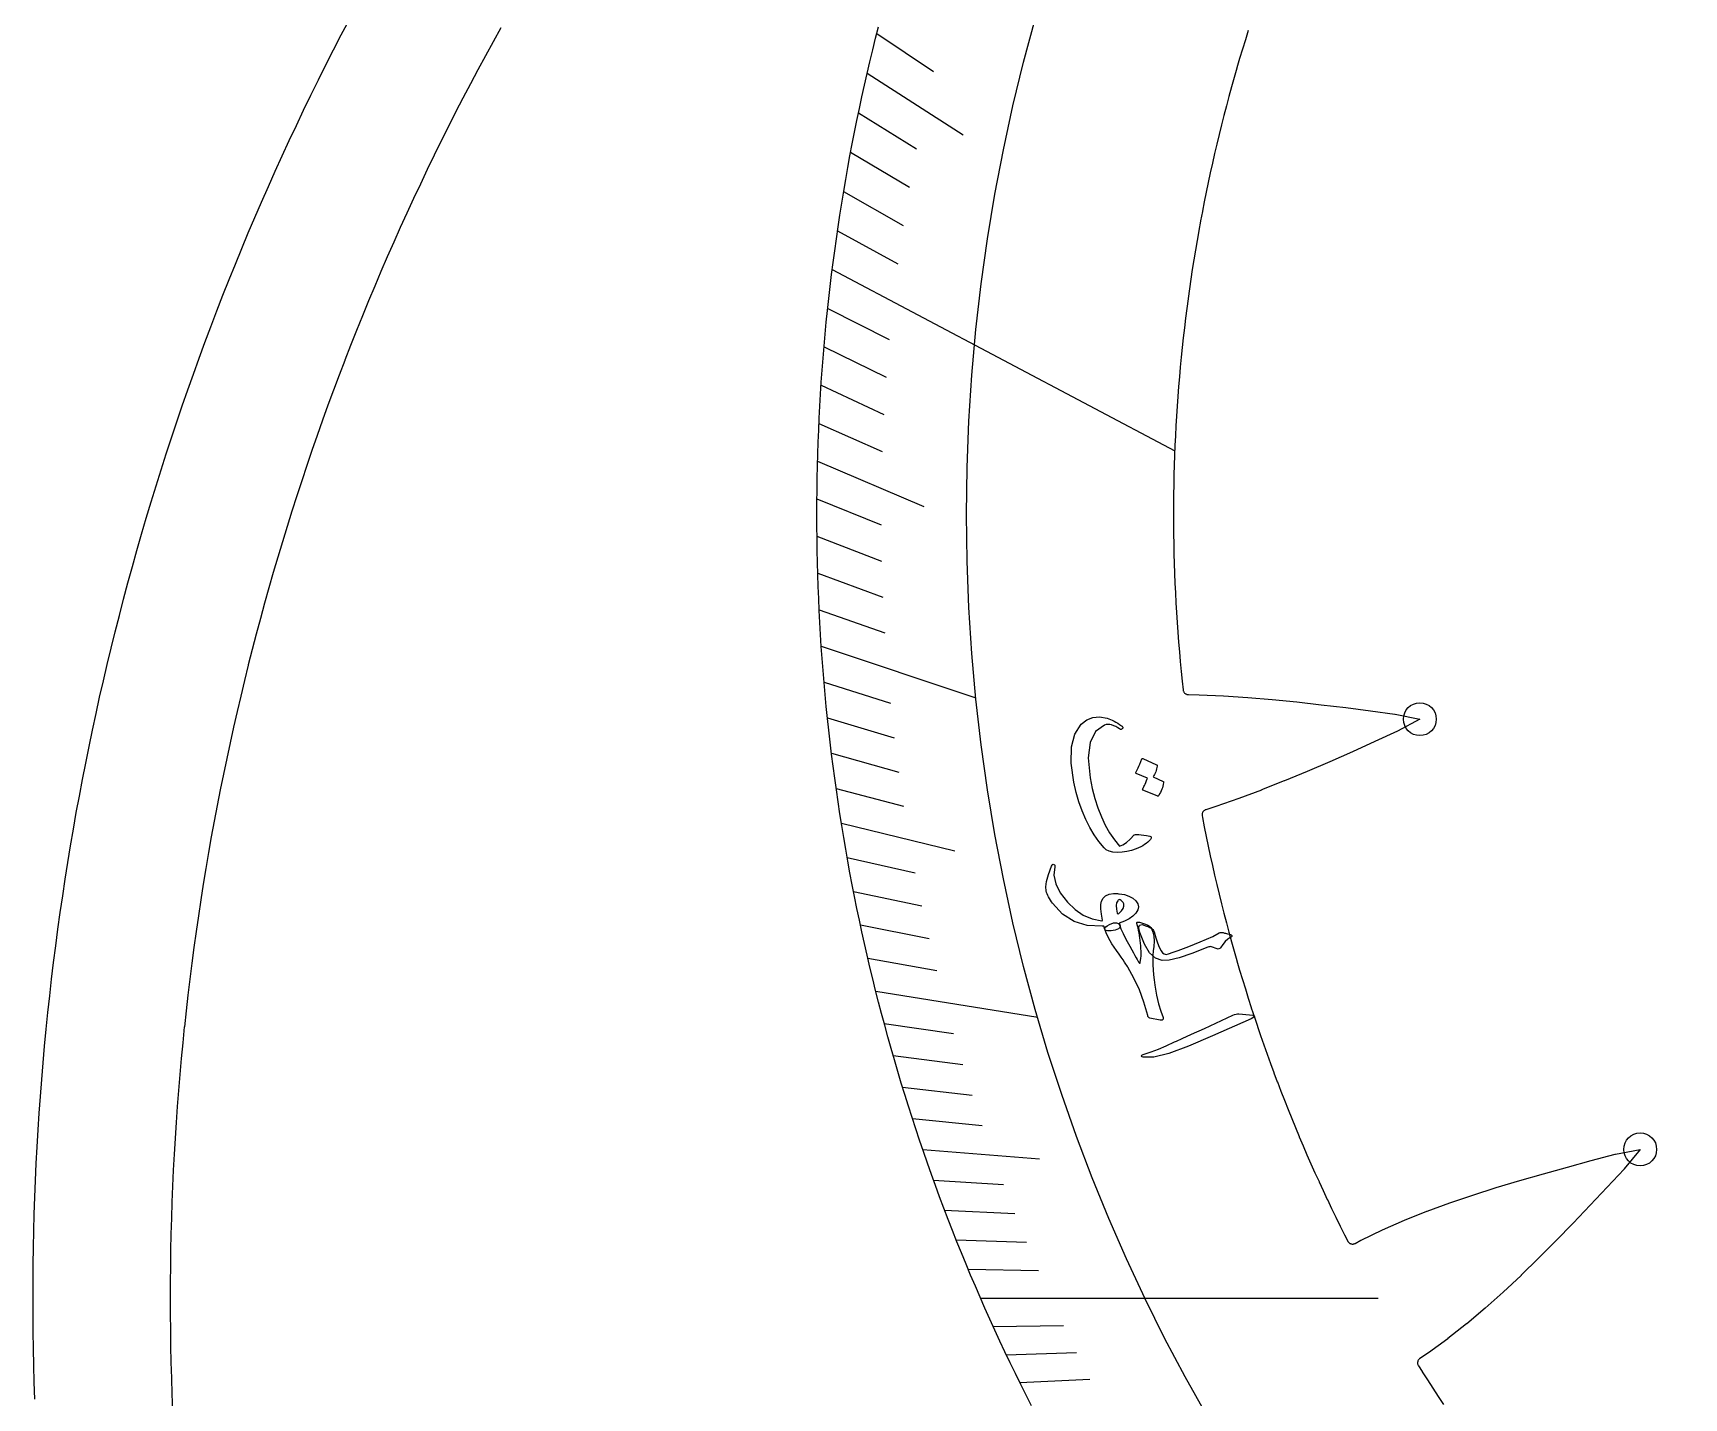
# Model space of a CAD drawing. Header units: millimetres. Extents: x -126 to 126, y -126 to 126.
# Drawn here: x -126 to -50.2, y -4.6 to 58.1 of the extents above; entities that cross this region are included whole.
import ezdxf

# ---------------------------------------------------------------- set-up
doc = ezdxf.new("R2010")
doc.units = ezdxf.units.MM
for name, color, linetype in [('CUT_INNER', 6, 'Continuous'), ('CUT_OUTER', 1, 'Continuous'), ('ENGRAVE', 7, 'Continuous'), ('ENGRAVE_FINE', 8, 'Continuous'), ('TEXT', 5, 'Continuous')]:
    doc.layers.add(name, color=color, linetype=linetype)

msp = doc.modelspace()

# ---------------------------------------------------------------- linework, layer by layer
at = {"layer": 'CUT_INNER'}
for points in [[(-80.1353, -4.9505), (-80.3851, -4.458), (-80.6319, -3.964), (-80.8756, -3.4685), (-81.1163, -2.9715), (-81.3539, -2.4731), (-81.5885, -1.9732), (-81.82, -1.4718), (-82.0484, -0.9691), (-82.2737, -0.465), (-82.4959, 0.0405), (-82.7151, 0.5474), (-82.9311, 1.0556), (-83.144, 1.5651), (-83.3537, 2.0759), (-83.5603, 2.588), (-83.7638, 3.1014), (-83.9641, 3.6159), (-84.1613, 4.1317), (-84.3553, 4.6487), (-84.5461, 5.1669), (-84.7337, 5.6863), (-84.9182, 6.2068), (-85.0994, 6.7284), (-85.2774, 7.2511), (-85.4523, 7.7749), (-85.6239, 8.2997), (-85.7923, 8.8256), (-85.9574, 9.3526), (-86.1193, 9.8805), (-86.278, 10.4094), (-86.4334, 10.9393), (-86.5856, 11.4701), (-86.7345, 12.0018), (-86.8802, 12.5345), (-87.0226, 13.068), (-87.1617, 13.6024), (-87.2975, 14.1376), (-87.43, 14.6737), (-87.5593, 15.2106), (-87.6852, 15.7482), (-87.8079, 16.2866), (-87.9272, 16.8258), (-88.0432, 17.3656), (-88.1559, 17.9062), (-88.2653, 18.4475), (-88.3714, 18.9894), (-88.4741, 19.5319), (-88.5736, 20.0751), (-88.6696, 20.6189), (-88.7624, 21.1632), (-88.8518, 21.7082), (-88.9378, 22.2536), (-89.0205, 22.7996), (-89.0999, 23.346), (-89.1759, 23.893), (-89.2485, 24.4404), (-89.3178, 24.9882), (-89.3837, 25.5365), (-89.4463, 26.0851), (-89.5055, 26.6341), (-89.5613, 27.1835), (-89.6137, 27.7332), (-89.6628, 28.2832), (-89.7085, 28.8335), (-89.7508, 29.3841), (-89.7897, 29.9349), (-89.8253, 30.486), (-89.8575, 31.0373), (-89.8863, 31.5887), (-89.9117, 32.1403), (-89.9337, 32.6921), (-89.9523, 33.244), (-89.9676, 33.796), (-89.9794, 34.348), (-89.9879, 34.9002), (-89.993, 35.4523), (-89.9947, 36.0045), (-89.993, 36.5567), (-89.9879, 37.1089), (-89.9795, 37.661), (-89.9676, 38.2131), (-89.9524, 38.7651), (-89.9337, 39.317), (-89.9117, 39.8688), (-89.8863, 40.4204), (-89.8575, 40.9718), (-89.8254, 41.5231), (-89.7898, 42.0741), (-89.7509, 42.625), (-89.7086, 43.1755), (-89.6629, 43.7258), (-89.6139, 44.2759), (-89.5614, 44.8256), (-89.5056, 45.3749), (-89.4464, 45.924), (-89.3839, 46.4726), (-89.318, 47.0209), (-89.2487, 47.5687), (-89.1761, 48.1161), (-89.1001, 48.663), (-89.0208, 49.2095), (-88.9381, 49.7555), (-88.852, 50.3009), (-88.7626, 50.8459), (-88.6699, 51.3902), (-88.5738, 51.934), (-88.4744, 52.4772), (-88.3717, 53.0197), (-88.2656, 53.5616), (-88.1562, 54.1029), (-88.0435, 54.6435), (-87.9275, 55.1834), (-87.8082, 55.7225), (-87.6855, 56.2609), (-87.5596, 56.7986), (-87.4304, 57.3354), (-87.2979, 57.8715), (-87.162, 58.4067)], [(-104.5098, 58.3591), (-104.8652, 57.7181), (-104.866, 57.7167), (-105.2174, 57.0735), (-105.2181, 57.0722), (-105.5656, 56.4269), (-105.5663, 56.4255), (-105.9099, 55.7781), (-105.9106, 55.7767), (-106.2501, 55.1272), (-106.2508, 55.1258), (-106.5864, 54.4742), (-106.5871, 54.4728), (-106.9186, 53.8192), (-106.9193, 53.8178), (-107.2468, 53.1621), (-107.2475, 53.1607), (-107.571, 52.5031), (-107.5717, 52.5017), (-107.8911, 51.842), (-107.8918, 51.8406), (-108.2072, 51.179), (-108.2078, 51.1777), (-108.5192, 50.5141), (-108.5198, 50.5127), (-108.8271, 49.8473), (-108.8277, 49.8459), (-109.1309, 49.1786), (-109.1315, 49.1772), (-109.4306, 48.5081), (-109.4312, 48.5067), (-109.7262, 47.8357), (-109.7268, 47.8343), (-110.0176, 47.1616), (-110.0182, 47.1601), (-110.3049, 46.4856), (-110.3055, 46.4842), (-110.5881, 45.8079), (-110.5887, 45.8065), (-110.8671, 45.1285), (-110.8677, 45.1271), (-111.1419, 44.4474), (-111.1425, 44.446), (-111.4125, 43.7646), (-111.4131, 43.7632), (-111.679, 43.0802), (-111.6795, 43.0787), (-111.9412, 42.3941), (-111.9417, 42.3927), (-112.1992, 41.7064), (-112.1997, 41.705), (-112.453, 41.0172), (-112.4535, 41.0158), (-112.7026, 40.3264), (-112.7031, 40.325), (-112.9479, 39.6341), (-112.9484, 39.6327), (-113.1889, 38.9404), (-113.1894, 38.9389), (-113.4257, 38.2451), (-113.4262, 38.2437), (-113.6583, 37.5484), (-113.6588, 37.547), (-113.8865, 36.8503), (-113.887, 36.8489), (-114.1105, 36.1508), (-114.111, 36.1494), (-114.3302, 35.45), (-114.3306, 35.4485), (-114.5455, 34.7478), (-114.546, 34.7463), (-114.7566, 34.0443), (-114.757, 34.0428), (-114.9633, 33.3395), (-114.9637, 33.3381), (-115.1657, 32.6335), (-115.1661, 32.632), (-115.3638, 31.9263), (-115.3642, 31.9248), (-115.5575, 31.2178), (-115.5579, 31.2163), (-115.7469, 30.5082), (-115.7473, 30.5067), (-115.9319, 29.7974), (-115.9323, 29.7959), (-116.1126, 29.0855), (-116.1129, 29.084), (-116.2888, 28.3725), (-116.2892, 28.371), (-116.4607, 27.6584), (-116.4611, 27.6569), (-116.6282, 26.9433), (-116.6286, 26.9418), (-116.7914, 26.2272), (-116.7917, 26.2257), (-116.9501, 25.5101), (-116.9504, 25.5086), (-117.1044, 24.792), (-117.1047, 24.7905), (-117.2543, 24.073), (-117.2547, 24.0715), (-117.3998, 23.3531), (-117.4001, 23.3516), (-117.5409, 22.6323), (-117.5412, 22.6308), (-117.6776, 21.9106), (-117.6779, 21.9091), (-117.8098, 21.1882), (-117.8101, 21.1866), (-117.9376, 20.4649), (-117.9379, 20.4634), (-118.061, 19.7409), (-118.0612, 19.7393), (-118.1799, 19.0161), (-118.1801, 19.0146), (-118.2943, 18.2906), (-118.2945, 18.2891), (-118.4043, 17.5644), (-118.4045, 17.5629), (-118.5099, 16.8376), (-118.5101, 16.836), (-118.6109, 16.1101), (-118.6111, 16.1086), (-118.7076, 15.382), (-118.7078, 15.3805), (-118.7997, 14.6533), (-118.7999, 14.6518), (-118.8874, 13.9241), (-118.8876, 13.9226), (-118.9706, 13.1944), (-118.9707, 13.1928), (-119.0493, 12.4641), (-119.0495, 12.4626), (-119.1235, 11.7334), (-119.1237, 11.7319), (-119.1933, 11.0023), (-119.1934, 11.0007), (-119.2586, 10.2707), (-119.2587, 10.2692), (-119.3193, 9.5388), (-119.3194, 9.5372), (-119.3756, 8.8064), (-119.3757, 8.8049), (-119.4274, 8.0738), (-119.4275, 8.0723), (-119.4747, 7.3409), (-119.4748, 7.3393), (-119.5175, 6.6076), (-119.5176, 6.6061), (-119.5558, 5.8742), (-119.5559, 5.8726), (-119.5896, 5.1405), (-119.5896, 5.1389), (-119.6189, 4.4066), (-119.6189, 4.4051), (-119.6436, 3.6725), (-119.6437, 3.671), (-119.6639, 2.9384), (-119.664, 2.9368), (-119.6797, 2.2041), (-119.6797, 2.2025), (-119.691, 1.4697), (-119.691, 1.4681), (-119.6977, 0.7352), (-119.6977, 0.7337), (-119.7, 0.0008), (-119.7, -0.0008), (-119.6977, -0.7337), (-119.6977, -0.7352), (-119.691, -1.4681), (-119.691, -1.4697), (-119.6797, -2.2025), (-119.6797, -2.2041), (-119.664, -2.9368), (-119.6639, -2.9384), (-119.6437, -3.671), (-119.6436, -3.6725), (-119.6189, -4.4051), (-119.6189, -4.4066), (-119.5896, -5.1389)], [(-70.1776, 58.2366), (-70.3122, 57.8071), (-70.3127, 57.8056), (-70.4447, 57.3753), (-70.4451, 57.3738), (-70.5744, 56.9426), (-70.5749, 56.9411), (-70.7016, 56.5092), (-70.702, 56.5077), (-70.8261, 56.075), (-70.8265, 56.0735), (-70.9479, 55.64), (-70.9483, 55.6385), (-71.067, 55.2043), (-71.0674, 55.2028), (-71.1835, 54.7679), (-71.1839, 54.7664), (-71.2973, 54.3308), (-71.2977, 54.3293), (-71.4084, 53.893), (-71.4087, 53.8915), (-71.5168, 53.4545), (-71.5171, 53.453), (-71.6225, 53.0153), (-71.6229, 53.0138), (-71.7255, 52.5755), (-71.7259, 52.574), (-71.8258, 52.1351), (-71.8262, 52.1336), (-71.9235, 51.6941), (-71.9238, 51.6926), (-72.0184, 51.2525), (-72.0187, 51.251), (-72.1106, 50.8103), (-72.1109, 50.8088), (-72.2001, 50.3676), (-72.2004, 50.3661), (-72.2868, 49.9243), (-72.2871, 49.9228), (-72.3709, 49.4805), (-72.3712, 49.479), (-72.4522, 49.0362), (-72.4525, 49.0347), (-72.5308, 48.5914), (-72.531, 48.5899), (-72.6066, 48.1461), (-72.6069, 48.1446), (-72.6798, 47.7004), (-72.68, 47.6988), (-72.7502, 47.2542), (-72.7504, 47.2527), (-72.8178, 46.8076), (-72.818, 46.8061), (-72.8827, 46.3606), (-72.8829, 46.3591), (-72.9449, 45.9132), (-72.9451, 45.9117), (-73.0043, 45.4654), (-73.0045, 45.4639), (-73.061, 45.0173), (-73.0612, 45.0158), (-73.1149, 44.5688), (-73.1151, 44.5673), (-73.1661, 44.12), (-73.1662, 44.1185), (-73.2145, 43.6709), (-73.2146, 43.6694), (-73.2601, 43.2216), (-73.2603, 43.22), (-73.303, 42.7719), (-73.3032, 42.7704), (-73.3432, 42.322), (-73.3433, 42.3205), (-73.3806, 41.8719), (-73.3807, 41.8703), (-73.4152, 41.4215), (-73.4153, 41.42), (-73.447, 40.9709), (-73.4471, 40.9694), (-73.4761, 40.5202), (-73.4762, 40.5186), (-73.5024, 40.0692), (-73.5025, 40.0677), (-73.526, 39.6182), (-73.5261, 39.6166), (-73.5468, 39.167), (-73.5468, 39.1654), (-73.5648, 38.7156), (-73.5648, 38.7141), (-73.58, 38.2642), (-73.5801, 38.2627), (-73.5925, 37.8127), (-73.5925, 37.8111), (-73.6022, 37.3611), (-73.6022, 37.3595), (-73.6091, 36.9094), (-73.6092, 36.9079), (-73.6133, 36.4578), (-73.6133, 36.4562), (-73.6147, 36.0061), (-73.6147, 36.0045), (-73.6133, 35.5544), (-73.6133, 35.5528), (-73.6092, 35.1027), (-73.6091, 35.1012), (-73.6022, 34.6511), (-73.6022, 34.6495), (-73.5925, 34.1995), (-73.5925, 34.1979), (-73.5801, 33.748), (-73.58, 33.7464), (-73.5648, 33.2965), (-73.5648, 33.295), (-73.5468, 32.8452), (-73.5468, 32.8436), (-73.5261, 32.394), (-73.526, 32.3924), (-73.5025, 31.9429), (-73.5024, 31.9414), (-73.4762, 31.492), (-73.4761, 31.4904), (-73.4471, 31.0412), (-73.447, 31.0397), (-73.4153, 30.5906), (-73.4152, 30.5891), (-73.3807, 30.1403), (-73.3806, 30.1387), (-73.3433, 29.6901), (-73.3432, 29.6886), (-73.3032, 29.2402), (-73.303, 29.2387), (-73.2603, 28.7906), (-73.2601, 28.789), (-73.2146, 28.3412), (-73.2145, 28.3397), (-73.1722, 27.9474), (-73.1685, 27.9235), (-73.1624, 27.9001), (-73.1542, 27.8774), (-73.1437, 27.8556), (-73.1313, 27.8349), (-73.1169, 27.8155), (-73.1006, 27.7976), (-73.0828, 27.7814), (-73.0634, 27.7669), (-73.0427, 27.7544), (-73.021, 27.7439), (-72.9983, 27.7356), (-72.9749, 27.7295), (-72.951, 27.7257), (-72.9269, 27.7242), (-72.4338, 27.7178), (-72.4302, 27.7177), (-71.319, 27.6712), (-71.316, 27.671), (-70.2001, 27.5974), (-70.1977, 27.5972), (-69.0779, 27.5014), (-69.0761, 27.5012), (-67.9532, 27.3879), (-67.9518, 27.3878), (-66.8271, 27.2614), (-65.6991, 27.1252), (-64.5699, 26.9808), (-64.5686, 26.9807), (-63.442, 26.8245), (-63.4347, 26.8232), (-62.3026, 26.5964), (-62.2975, 26.5952), (-62.3024, 26.5923), (-63.3195, 26.0468), (-63.3262, 26.0435), (-64.3589, 25.567), (-64.3601, 25.5664), (-65.3972, 25.1012), (-66.4368, 24.6435), (-67.4783, 24.1953), (-67.4796, 24.1948), (-68.5212, 23.7604), (-68.5229, 23.7597), (-69.5666, 23.3429), (-69.5689, 23.3421), (-70.6153, 22.9477), (-70.6182, 22.9467), (-71.6681, 22.5796), (-71.6715, 22.5785), (-72.1287, 22.4332), (-72.1513, 22.4248), (-72.173, 22.4142), (-72.1936, 22.4016), (-72.2129, 22.3871), (-72.2307, 22.3707), (-72.2469, 22.3528), (-72.2612, 22.3333), (-72.2736, 22.3125), (-72.2839, 22.2907), (-72.2921, 22.268), (-72.298, 22.2445), (-72.3016, 22.2206), (-72.303, 22.1965), (-72.3019, 22.1724), (-72.2986, 22.1484), (-72.2871, 22.0878), (-72.2868, 22.0863), (-72.2004, 21.6445), (-72.2001, 21.643), (-72.1109, 21.2018), (-72.1106, 21.2003), (-72.0187, 20.7596), (-72.0184, 20.7581), (-71.9238, 20.318), (-71.9235, 20.3165), (-71.8262, 19.877), (-71.8258, 19.8755), (-71.7259, 19.4366), (-71.7255, 19.4351), (-71.6229, 18.9968), (-71.6225, 18.9953), (-71.5171, 18.5576), (-71.5168, 18.5561), (-71.4087, 18.1191), (-71.4084, 18.1176), (-71.2977, 17.6813), (-71.2973, 17.6798), (-71.1839, 17.2442), (-71.1835, 17.2427), (-71.0674, 16.8078), (-71.067, 16.8063), (-70.9483, 16.3721), (-70.9479, 16.3706), (-70.8265, 15.9371), (-70.8261, 15.9356), (-70.702, 15.5029), (-70.7016, 15.5014), (-70.5749, 15.0695), (-70.5744, 15.068), (-70.4451, 14.6368), (-70.4447, 14.6353), (-70.3127, 14.205), (-70.3122, 14.2035), (-70.1776, 13.774), (-70.1771, 13.7725), (-70.0398, 13.3438), (-70.0394, 13.3423), (-69.8995, 12.9144), (-69.899, 12.913), (-69.7565, 12.486), (-69.756, 12.4845), (-69.6108, 12.0584), (-69.6103, 12.057), (-69.4626, 11.6317), (-69.4621, 11.6303), (-69.3117, 11.206), (-69.3112, 11.2045), (-69.1583, 10.7812), (-69.1577, 10.7797), (-69.0022, 10.3573), (-69.0017, 10.3558), (-68.8435, 9.9344), (-68.843, 9.9329), (-68.6823, 9.5125), (-68.6817, 9.511), (-68.5184, 9.0915), (-68.5178, 9.0901), (-68.352, 8.6716), (-68.3514, 8.6702), (-68.183, 8.2527), (-68.1824, 8.2513), (-68.0114, 7.8349), (-68.0108, 7.8335), (-67.8373, 7.4181), (-67.8367, 7.4167), (-67.6606, 7.0024), (-67.66, 7.001), (-67.4814, 6.5878), (-67.4807, 6.5864), (-67.2996, 6.1743), (-67.299, 6.1729), (-67.1153, 5.7619), (-67.1146, 5.7605), (-66.9284, 5.3507), (-66.9278, 5.3493), (-66.7391, 4.9406), (-66.7384, 4.9392), (-66.5472, 4.5317), (-66.5466, 4.5303), (-66.3529, 4.1239), (-66.3522, 4.1225), (-66.156, 3.7174), (-66.1553, 3.716), (-65.9566, 3.3121), (-65.9559, 3.3107), (-65.7548, 2.908), (-65.7541, 2.9066), (-65.6098, 2.6222), (-65.5975, 2.6006), (-65.583, 2.5803), (-65.5666, 2.5616), (-65.5485, 2.5445), (-65.5287, 2.5294), (-65.5075, 2.5163), (-65.4851, 2.5054), (-65.4617, 2.4968), (-65.4376, 2.4905), (-65.413, 2.4867), (-65.3882, 2.4853), (-65.3633, 2.4864), (-65.3386, 2.49), (-65.3145, 2.496), (-65.291, 2.5044), (-65.2685, 2.5151), (-65.0036, 2.6575), (-64.9989, 2.6599), (-64.0134, 3.1371), (-64.0091, 3.1391), (-63.0015, 3.5807), (-62.9977, 3.5823), (-61.9704, 3.9922), (-61.9671, 3.9935), (-60.9226, 4.3758), (-60.9198, 4.3768), (-59.8607, 4.7358), (-59.8584, 4.7365), (-58.7872, 5.0765), (-58.7854, 5.077), (-57.7047, 5.4021), (-57.7033, 5.4025), (-56.6159, 5.7161), (-55.5216, 6.022), (-54.4231, 6.3207), (-54.4218, 6.3211), (-53.3213, 6.6079), (-53.314, 6.6096), (-52.1817, 6.8332), (-52.1761, 6.834), (-52.1792, 6.8298), (-52.9104, 5.9363), (-52.9153, 5.9306), (-53.6871, 5.0952), (-53.688, 5.0943), (-54.4681, 4.2676), (-55.2535, 3.4469), (-56.0441, 2.6342), (-56.0451, 2.6332), (-56.8412, 1.8333), (-56.8425, 1.832), (-57.6473, 1.0476), (-57.6491, 1.0459), (-58.4649, 0.2811), (-58.4672, 0.2791), (-59.2967, -0.4619), (-59.2994, -0.4642), (-60.1451, -1.177), (-60.1483, -1.1796), (-61.0127, -1.86), (-61.0165, -1.8629), (-61.902, -2.5071), (-61.9063, -2.5101), (-62.291, -2.7658), (-62.3105, -2.7802), (-62.3284, -2.7963), (-62.3448, -2.8141), (-62.3593, -2.8334), (-62.3719, -2.8539), (-62.3825, -2.8756), (-62.3909, -2.8983), (-62.3971, -2.9216), (-62.401, -2.9454), (-62.4026, -2.9695), (-62.4019, -2.9936), (-62.3988, -3.0176), (-62.3935, -3.0411), (-62.3859, -3.064), (-62.3761, -3.0861), (-62.3642, -3.1071), (-62.194, -3.3777), (-62.1932, -3.379), (-61.9512, -3.7586), (-61.9504, -3.7599), (-61.7061, -4.138), (-61.7052, -4.1393), (-61.4586, -4.5159), (-61.4578, -4.5171), (-61.2088, -4.8922)]]:
    msp.add_lwpolyline(points, dxfattribs=at)
at = {"layer": 'CUT_OUTER'}
msp.add_lwpolyline([(-125.9146, -4.6385), (-125.9407, -3.8658), (-125.962, -3.093), (-125.9786, -2.32), (-125.9905, -1.547), (-125.9976, -0.7739), (-126, -0.0008), (-125.9976, 0.7724), (-125.9905, 1.5454), (-125.9787, 2.3185), (-125.9621, 3.0914), (-125.9407, 3.8643), (-125.9146, 4.6369), (-125.8838, 5.4095), (-125.8483, 6.1818), (-125.808, 6.9538), (-125.7629, 7.7256), (-125.7132, 8.4972), (-125.6587, 9.2684), (-125.5994, 10.0392), (-125.5355, 10.8097), (-125.4668, 11.5798), (-125.3933, 12.3494), (-125.3152, 13.1186), (-125.2324, 13.8872), (-125.1448, 14.6554), (-125.0525, 15.423), (-124.9555, 16.19), (-124.8538, 16.9564), (-124.7474, 17.7222), (-124.6364, 18.4873), (-124.5206, 19.2517), (-124.4001, 20.0154), (-124.2749, 20.7783), (-124.1451, 21.5404), (-124.0106, 22.3018), (-123.8714, 23.0623), (-123.7276, 23.8219), (-123.5791, 24.5806), (-123.4259, 25.3384), (-123.2681, 26.0953), (-123.1057, 26.8512), (-122.9386, 27.606), (-122.7669, 28.3598), (-122.5906, 29.1126), (-122.4097, 29.8642), (-122.2241, 30.6148), (-122.034, 31.3641), (-121.8392, 32.1123), (-121.6399, 32.8593), (-121.436, 33.6051), (-121.2275, 34.3496), (-121.0145, 35.0927), (-120.7969, 35.8346), (-120.5747, 36.5751), (-120.348, 37.3143), (-120.1168, 38.052), (-119.881, 38.7883), (-119.6408, 39.5232), (-119.396, 40.2565), (-119.1468, 40.9884), (-118.893, 41.7187), (-118.6348, 42.4474), (-118.3721, 43.1745), (-118.105, 43.9), (-117.8334, 44.6239), (-117.5574, 45.3461), (-117.2769, 46.0665), (-116.992, 46.7853), (-116.7028, 47.5022), (-116.4091, 48.2174), (-116.1111, 48.9308), (-115.8086, 49.6423), (-115.5019, 50.3519), (-115.1907, 51.0597), (-114.8753, 51.7655), (-114.5555, 52.4694), (-114.2314, 53.1713), (-113.903, 53.8712), (-113.5703, 54.5691), (-113.2333, 55.265), (-112.8921, 55.9587), (-112.5466, 56.6503), (-112.1969, 57.3398), (-111.8429, 58.0272), (-111.4848, 58.7124)], dxfattribs=at)
at = {"layer": 'ENGRAVE'}
for points in [[(-89.2899, 47.2459), (-73.5569, 38.9211)], [(-89.7909, 29.9516), (-82.6872, 27.5821)], [(-87.2896, 14.106), (-79.8396, 12.9021)], [(-82.4783, 0), (-64.2086, 0)]]:
    msp.add_lwpolyline(points, dxfattribs=at)
for centre, radius in [((0, 36.0053), 83.1151), ((-62.2968, 26.5953), 0.756), ((-52.1754, 6.8344), 0.756)]:
    msp.add_circle(centre, radius, dxfattribs=at)
at = {"layer": 'ENGRAVE_FINE'}
for points in [[(-87.2425, 58.0914), (-84.6343, 56.3547)], [(-87.6837, 56.2689), (-83.2752, 53.4398)], [(-88.084, 54.4512), (-85.411, 52.7988)], [(-88.4441, 52.6392), (-85.7399, 51.0297)], [(-88.7647, 50.8337), (-86.03, 49.2677)], [(-89.0464, 49.0357), (-86.2822, 47.5136)], [(-89.4961, 45.4652), (-86.6754, 44.0322)], [(-89.6656, 43.6941), (-86.8179, 42.3064)], [(-89.7992, 41.9335), (-86.9254, 40.5915)], [(-89.8976, 40.184), (-86.9986, 38.8881)], [(-89.9616, 38.4461), (-85.08, 36.3599)], [(-89.9919, 36.7205), (-87.0449, 35.5181)], [(-89.9892, 35.0078), (-87.0197, 33.8526)], [(-89.9543, 33.3084), (-86.9631, 32.2008)], [(-89.8879, 31.6229), (-86.876, 30.5633)], [(-89.6638, 28.2951), (-86.6132, 27.3324)], [(-89.5075, 26.6537), (-86.4389, 25.74)], [(-89.3227, 25.0278), (-86.237, 24.1633)], [(-89.11, 23.4178), (-86.0083, 22.6027)], [(-88.8703, 21.8239), (-83.6643, 20.5454)], [(-88.6042, 20.2464), (-85.4731, 19.5309)], [(-88.3124, 18.6857), (-85.1681, 18.0204)], [(-87.9955, 17.1419), (-84.839, 16.5269)], [(-87.6544, 15.6152), (-84.4865, 15.0509)], [(-86.9017, 12.6143), (-83.7142, 12.1516)], [(-86.4915, 11.1403), (-83.2956, 10.7287)], [(-86.0596, 9.6842), (-82.8562, 9.3238)], [(-85.6065, 8.2461), (-82.3968, 7.9369)], [(-85.133, 6.8261), (-79.762, 6.3954)], [(-84.6395, 5.4242), (-81.4199, 5.2179)], [(-84.1267, 4.0407), (-80.9036, 3.8859)], [(-83.5952, 2.6754), (-80.3697, 2.5722)], [(-83.0456, 1.3285), (-79.8185, 1.2769)], [(-81.8939, -1.3101), (-78.6668, -1.2584)], [(-81.293, -2.6017), (-78.0674, -2.4985)], [(-80.676, -3.8749), (-77.4529, -3.7201)]]:
    msp.add_lwpolyline(points, dxfattribs=at)
at = {"layer": 'TEXT'}
for points in [[(-74.6753, 21.0731), (-74.7306, 21.0087), (-74.7935, 20.9472), (-74.8641, 20.8885), (-74.9422, 20.8326), (-75.0275, 20.7797), (-75.1195, 20.7298), (-75.2182, 20.683), (-75.3235, 20.6393), (-75.5381, 20.5664), (-75.7552, 20.515), (-75.9746, 20.4853), (-76.1964, 20.4774), (-76.3988, 20.4931), (-76.5674, 20.5321), (-76.7023, 20.5944), (-76.8033, 20.6802), (-77.0368, 20.9707), (-77.2546, 21.2861), (-77.4562, 21.6264), (-77.6413, 21.9914), (-77.8088, 22.3812), (-77.9571, 22.7958), (-78.0859, 23.2348), (-78.1949, 23.6981), (-78.3195, 24.5794), (-78.3008, 25.319), (-78.143, 25.914), (-77.8493, 26.3627), (-77.5997, 26.5615), (-77.3183, 26.6729), (-77.0054, 26.6977), (-76.6612, 26.637), (-76.5855, 26.6118), (-76.5077, 26.5814), (-76.4277, 26.546), (-76.3455, 26.5055), (-76.2612, 26.4599), (-76.1747, 26.4092), (-76.086, 26.3535), (-75.9952, 26.2929), (-75.969, 26.2721), (-75.9516, 26.2492), (-75.9429, 26.2242), (-75.9429, 26.1971), (-75.9475, 26.1783), (-75.9583, 26.1616), (-75.9754, 26.147), (-75.9988, 26.1346), (-76.0213, 26.1273), (-76.0437, 26.1268), (-76.066, 26.1333), (-76.0882, 26.1467), (-76.1769, 26.2029), (-76.2676, 26.2521), (-76.3604, 26.2942), (-76.4552, 26.3293), (-76.5442, 26.3503), (-76.6285, 26.357), (-76.7079, 26.3495), (-76.7825, 26.3277), (-77.1959, 26.0252), (-77.4463, 25.5202), (-77.53, 24.8128), (-77.4412, 23.9058), (-77.3436, 23.4147), (-77.2248, 22.9513), (-77.0853, 22.5157), (-76.9255, 22.1084), (-76.7459, 21.7291), (-76.5468, 21.3774), (-76.3285, 21.0535), (-76.0913, 20.7576), (-75.9375, 20.8217), (-75.7741, 20.9298), (-75.6012, 21.0815), (-75.4184, 21.2765), (-75.3989, 21.2853), (-75.3608, 21.2918), (-75.3041, 21.2959), (-75.2287, 21.2976), (-75.2207, 21.2957), (-75.2139, 21.2945), (-75.2083, 21.2941), (-75.2039, 21.2945), (-75.0998, 21.289), (-74.9818, 21.2743), (-74.8499, 21.2506), (-74.7041, 21.218), (-74.6581, 21.1998), (-74.638, 21.1697), (-74.6437, 21.1274), (-74.6753, 21.0731)], [(-74.0909, 23.7386), (-74.0795, 23.7308), (-74.0715, 23.7185), (-74.0667, 23.7018), (-74.0652, 23.6807), (-74.0816, 23.6014), (-74.1012, 23.524), (-74.1241, 23.4484), (-74.1503, 23.3746), (-74.1801, 23.302), (-74.214, 23.2302), (-74.252, 23.159), (-74.2941, 23.0885), (-74.3081, 23.0738), (-74.3243, 23.0656), (-74.3426, 23.0639), (-74.363, 23.0686), (-75.0195, 23.3329), (-75.029, 23.3416), (-75.0315, 23.3565), (-75.027, 23.3774), (-75.0155, 23.4045), (-75.0039, 23.4237), (-74.9886, 23.4542), (-74.9698, 23.4962), (-74.9473, 23.5496), (-74.9207, 23.615), (-74.8896, 23.6928), (-74.854, 23.783), (-74.8137, 23.8856), (-75.322, 24.103), (-75.3384, 24.1142), (-75.3445, 24.131), (-75.3405, 24.1533), (-75.3263, 24.1811), (-75.3141, 24.2052), (-75.2959, 24.243), (-75.2718, 24.2945), (-75.2418, 24.3596), (-75.206, 24.4394), (-75.1645, 24.5346), (-75.1172, 24.6453), (-75.064, 24.7714), (-75.054, 24.7851), (-75.0431, 24.7922), (-75.0311, 24.7925), (-75.0181, 24.7861), (-74.3893, 24.4994), (-74.378, 24.4914), (-74.3701, 24.479), (-74.3655, 24.4622), (-74.3642, 24.441), (-74.3756, 24.3741), (-74.3906, 24.3085), (-74.4093, 24.2443), (-74.4317, 24.1814), (-74.4572, 24.1198), (-74.4855, 24.0597), (-74.5165, 24.0011), (-74.5501, 23.9439)], [(-76.8956, 17.0848), (-77.5746, 17.1145), (-78.1812, 17.2988), (-78.7142, 17.6396), (-79.1715, 18.1376), (-79.2227, 18.2105), (-79.2702, 18.2832), (-79.3141, 18.3558), (-79.3542, 18.4281), (-79.3901, 18.4999), (-79.4212, 18.5706), (-79.4473, 18.6403), (-79.4687, 18.709), (-79.4827, 18.8885), (-79.4454, 19.1383), (-79.3562, 19.4576), (-79.2142, 19.8456), (-79.1911, 19.8887), (-79.1659, 19.9165), (-79.1386, 19.9289), (-79.1092, 19.9259), (-79.084, 19.9111), (-79.0691, 19.8878), (-79.0647, 19.8561), (-79.0706, 19.816), (-79.1078, 19.4362), (-79.0225, 19.0362), (-78.8143, 18.6179), (-78.483, 18.1834), (-78.1343, 17.849), (-77.7549, 17.5959), (-77.3456, 17.4236), (-76.907, 17.3316), (-76.8934, 17.3365), (-76.8834, 17.3436), (-76.877, 17.3529), (-76.8742, 17.3645), (-76.9239, 17.6386), (-76.9476, 17.8762), (-76.9459, 18.077), (-76.9188, 18.2411), (-76.8499, 18.3789), (-76.7342, 18.4817), (-76.5718, 18.5496), (-76.363, 18.5829), (-76.3347, 18.5847), (-76.3057, 18.5857), (-76.276, 18.5858), (-76.2456, 18.5851), (-76.214, 18.5836), (-76.1808, 18.5815), (-76.1458, 18.5787), (-76.1092, 18.5753), (-75.8677, 18.5348), (-75.6593, 18.4669), (-75.484, 18.3714), (-75.3416, 18.2484), (-75.247, 18.111), (-75.2148, 17.9721), (-75.2451, 17.8312), (-75.3379, 17.6882), (-75.4811, 17.5477), (-75.6569, 17.4244), (-75.8655, 17.3182), (-76.1068, 17.2294), (-76.1028, 17.2142), (-76.0984, 17.1995), (-76.0937, 17.1855), (-76.0886, 17.1721), (-76.0835, 17.1587), (-76.0787, 17.1446), (-76.0743, 17.13), (-76.0703, 17.1148), (-76.0683, 17.0596), (-76.0913, 17.0105), (-76.1393, 16.9676), (-76.2123, 16.9307), (-76.2955, 16.9022), (-76.3819, 16.8821), (-76.4714, 16.8705), (-76.5641, 16.8676), (-76.6477, 16.8732), (-76.71, 16.8873), (-76.7508, 16.9099), (-76.7703, 16.9409), (-76.8071, 17.0899), (-76.8213, 17.0875), (-76.8408, 17.0858), (-76.8656, 17.0849), (-76.8956, 17.0848)], [(-76.1244, 17.6697), (-76.0029, 17.7852), (-75.9245, 17.8982), (-75.8892, 18.0089), (-75.8971, 18.1175), (-75.9282, 18.1762), (-75.9673, 18.2258), (-76.0144, 18.2664), (-76.0696, 18.2981), (-76.0969, 18.3061), (-76.1234, 18.3019), (-76.1491, 18.2857), (-76.1741, 18.2574), (-76.2253, 18.1608), (-76.2457, 18.0333), (-76.2352, 17.875), (-76.1936, 17.686), (-76.185, 17.6675), (-76.1707, 17.6586), (-76.1505, 17.6593), (-76.1244, 17.6697)], [(-74.5215, 16.1527), (-74.5425, 15.9513), (-74.5551, 15.7437), (-74.5593, 15.5299), (-74.5551, 15.3098), (-74.5431, 15.0845), (-74.524, 14.8547), (-74.4979, 14.6205), (-74.4646, 14.3819), (-74.3875, 13.9242), (-74.2992, 13.5242), (-74.2005, 13.1819), (-74.0922, 12.8976), (-74.0824, 12.8664), (-74.082, 12.8385), (-74.0909, 12.8139), (-74.1092, 12.7926), (-74.1336, 12.7761), (-74.161, 12.766), (-74.1915, 12.7622), (-74.225, 12.7647), (-74.6971, 12.8678), (-74.7362, 12.8803), (-74.766, 12.9029), (-74.7865, 12.9358), (-74.7977, 12.9789), (-74.9725, 13.5923), (-75.1822, 14.1673), (-75.4279, 14.7047), (-75.7103, 15.2055), (-75.7264, 15.2333), (-75.7564, 15.2801), (-75.8004, 15.3461), (-75.8582, 15.4312), (-75.9297, 15.5355), (-76.015, 15.6592), (-76.1139, 15.8023), (-76.2263, 15.965), (-76.4381, 16.2828), (-76.5993, 16.5531), (-76.7106, 16.7753), (-76.7722, 16.9488), (-76.7671, 16.9979), (-76.7282, 17.0512), (-76.6556, 17.1085), (-76.5493, 17.17), (-76.3683, 17.2347), (-76.2294, 17.2466), (-76.1327, 17.206), (-76.078, 17.1129), (-76.0245, 16.9638), (-75.9312, 16.7558), (-75.7977, 16.4893), (-75.6232, 16.1648), (-75.5339, 16.0019), (-75.4553, 15.8595), (-75.3875, 15.7376), (-75.3307, 15.6361), (-75.2849, 15.5554), (-75.2505, 15.4959), (-75.2275, 15.4576), (-75.2159, 15.4404), (-75.2103, 15.4342), (-75.2055, 15.4288), (-75.2014, 15.4242), (-75.1981, 15.4205), (-75.1954, 15.4171), (-75.1931, 15.4136), (-75.1913, 15.41), (-75.1901, 15.4062), (-75.1721, 15.3858), (-75.1582, 15.3799), (-75.1482, 15.3883), (-75.1421, 15.4111), (-75.1254, 15.5089), (-75.1133, 15.6105), (-75.1057, 15.716), (-75.1026, 15.8253), (-75.1034, 15.9386), (-75.1078, 16.056), (-75.1156, 16.1775), (-75.1269, 16.3032), (-75.1401, 16.426), (-75.1556, 16.5467), (-75.1734, 16.6651), (-75.1935, 16.7814), (-75.2161, 16.8944), (-75.2416, 17.0032), (-75.27, 17.1076), (-75.3012, 17.2078), (-75.3044, 17.2351), (-75.2987, 17.2554), (-75.2842, 17.2687), (-75.2608, 17.275), (-75.2157, 17.2725), (-75.1709, 17.2668), (-75.1264, 17.2581), (-75.082, 17.2462), (-75.0371, 17.232), (-74.9908, 17.2161), (-74.943, 17.1986), (-74.8937, 17.1795), (-74.7981, 17.1345), (-74.7207, 17.085), (-74.6615, 17.031), (-74.6206, 16.9725), (-74.5565, 16.8144), (-74.5188, 16.6252), (-74.5073, 16.4047), (-74.5215, 16.1527)], [(-73.8377, 15.8091), (-73.6224, 15.8859), (-73.3966, 15.969), (-73.1601, 16.0584), (-72.913, 16.154), (-72.6545, 16.2565), (-72.3836, 16.3666), (-72.1003, 16.4842), (-71.8047, 16.6092), (-71.5146, 16.7816), (-71.4737, 16.7935), (-71.4332, 16.7995), (-71.3932, 16.7995), (-71.3536, 16.7936), (-71.333, 16.7891), (-71.3054, 16.7822), (-71.271, 16.7726), (-71.2298, 16.7606), (-71.1814, 16.7466), (-71.1254, 16.7313), (-71.0619, 16.7147), (-70.9908, 16.6968), (-70.9674, 16.69), (-70.949, 16.679), (-70.9356, 16.6637), (-70.9272, 16.6441), (-70.9264, 16.6263), (-70.934, 16.6091), (-70.9501, 16.5926), (-70.9745, 16.5767), (-71.1113, 16.4856), (-71.2377, 16.3755), (-71.3537, 16.2466), (-71.4591, 16.0985), (-71.4895, 16.06), (-71.5248, 16.0389), (-71.5648, 16.0351), (-71.6098, 16.0486), (-71.8739, 16.141), (-71.9046, 16.1459), (-71.9425, 16.1438), (-71.9878, 16.1347), (-72.0405, 16.1187), (-72.7654, 15.8296), (-73.3568, 15.6304), (-73.8152, 15.5223), (-74.1407, 15.5064), (-74.4373, 15.6114), (-74.7081, 15.8618), (-74.9517, 16.2582), (-75.1657, 16.8008), (-75.2071, 17.0119), (-75.1676, 17.131), (-75.0477, 17.1581), (-74.8476, 17.0936), (-74.82, 17.0805), (-74.793, 17.0677), (-74.7666, 17.0554), (-74.7408, 17.0434), (-74.7156, 17.0318), (-74.6911, 17.0205), (-74.6671, 17.0096), (-74.6437, 16.9991), (-74.597, 16.9704), (-74.559, 16.9314), (-74.5295, 16.8822), (-74.5085, 16.8227), (-74.4292, 16.5522), (-74.3478, 16.3168), (-74.2647, 16.1165), (-74.1802, 15.9513), (-74.1156, 15.8626), (-74.037, 15.8094), (-73.9443, 15.7916), (-73.8377, 15.8091)], [(-70.1193, 13.016), (-69.9575, 12.9934), (-69.8905, 12.9546), (-69.9182, 12.8995), (-70.0406, 12.8278), (-71.828, 12.049), (-72.9246, 11.57), (-73.8196, 11.2444), (-74.5142, 11.0754), (-75.0088, 11.0647), (-75.0539, 11.0779), (-75.0811, 11.0939), (-75.0905, 11.1126), (-75.0819, 11.134), (-75.0642, 11.1548), (-75.0387, 11.1738), (-75.0054, 11.1912), (-74.9641, 11.207), (-74.6382, 11.3148), (-74.2976, 11.4443), (-73.9421, 11.5953), (-73.5717, 11.7676), (-73.4743, 11.8106), (-73.212, 11.9296), (-72.7847, 12.1241), (-72.1922, 12.3935), (-70.8806, 12.9986), (-70.8092, 13.0258), (-70.7411, 13.0439), (-70.6763, 13.053), (-70.6149, 13.053)]]:
    msp.add_lwpolyline(points, close=True, dxfattribs=at)

doc.saveas('drawing.dxf')
